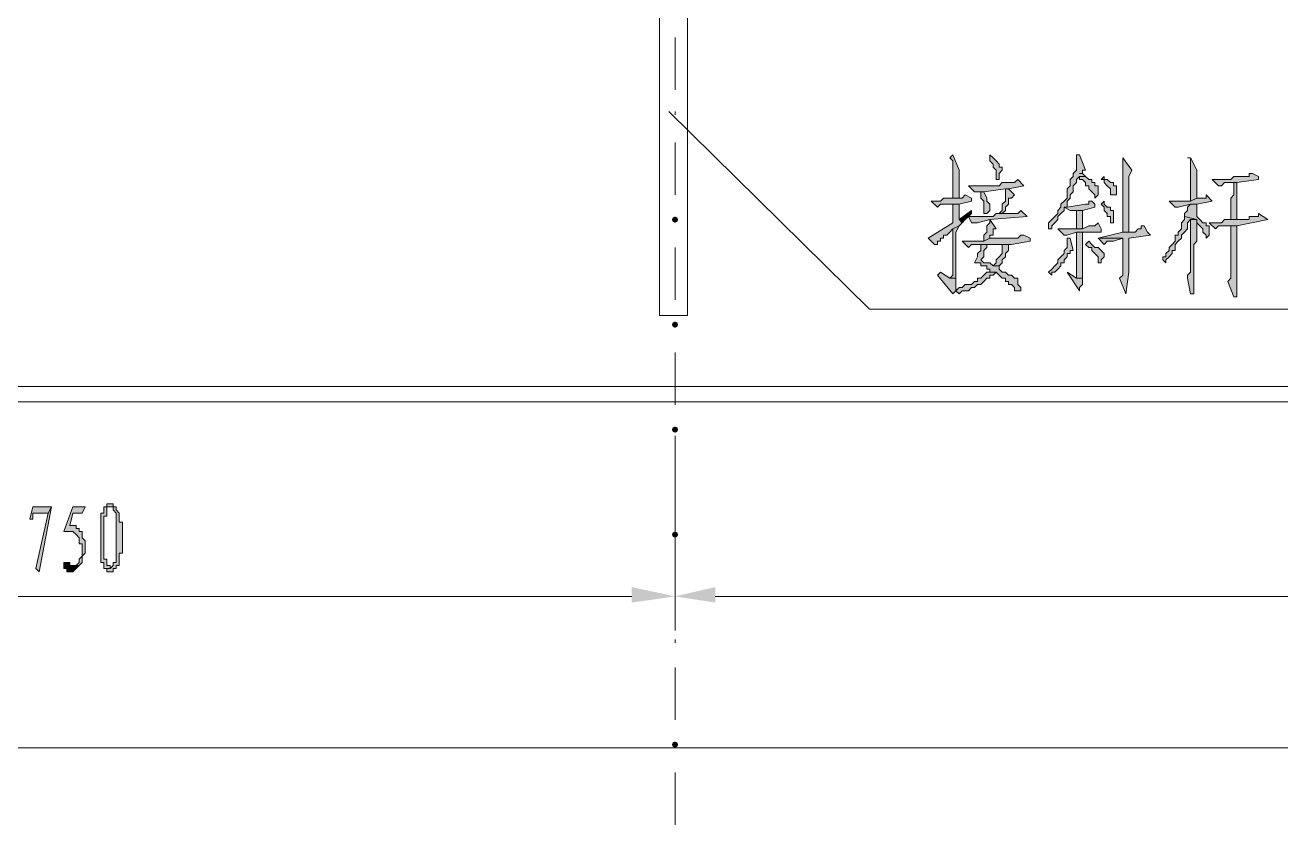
# Model space of a CAD drawing. Header units: millimetres. Extents: x 6 to 291, y 4 to 206.
# Drawn here: x 128.55 to 145.76, y 27.69 to 38.65 of the extents above; entities that cross this region are included whole.
import ezdxf

# ---------------------------------------------------------------- set-up
doc = ezdxf.new("R2010")
doc.units = ezdxf.units.MM
doc.layers.add('C00-00-00', color=7, linetype='Continuous')

msp = doc.modelspace()

# ---------------------------------------------------------------- hatches: boundary and pattern name
at = {"layer": 'C00-00-00'}
h = msp.add_hatch(color=256, dxfattribs=at)
h.dxf.hatch_style = 2
h.paths.add_polyline_path([(141.266329, 36.872329), (141.223996, 36.829996), (141.266329, 36.787663), (141.266329, 36.660663), (141.266329, 36.618329), (141.266329, 36.575996), (141.266329, 36.279663), (141.350996, 36.279663), (141.350996, 36.618329), (141.350996, 36.660663)])
h = msp.add_hatch(color=256, dxfattribs=at)
h.dxf.hatch_style = 2
h.paths.add_polyline_path([(141.77434, 36.872329), (141.77434, 36.829996), (141.77434, 36.787663), (141.816674, 36.745329), (141.816674, 36.702996), (141.859007, 36.660663), (141.859007, 36.618329), (141.859007, 36.575996), (141.859007, 36.533663), (141.90134, 36.533663), (141.90134, 36.575996), (141.90134, 36.618329), (141.943674, 36.660663), (141.943674, 36.702996), (141.90134, 36.702996), (141.90134, 36.745329), (141.859007, 36.787663), (141.816674, 36.829996)])
h = msp.add_hatch(color=256, dxfattribs=at)
h.dxf.hatch_style = 2
h.paths.add_polyline_path([(143.001995, 36.872329), (142.959661, 36.872329), (142.959661, 36.745329), (142.959661, 36.702996), (142.959661, 36.660663), (142.917328, 36.618329), (142.917328, 36.575996), (142.874995, 36.533663), (142.874995, 36.491329), (142.874995, 36.448996), (142.832661, 36.406663), (142.832661, 36.364329), (142.832661, 36.321996), (142.832661, 36.279663), (142.790328, 36.237329), (142.747995, 36.194996), (142.747995, 36.152663), (142.705661, 36.110329), (142.705661, 36.067996), (142.663328, 36.025663), (142.620995, 35.983329), (142.578661, 35.940996), (142.578661, 35.898663), (142.578661, 35.856329), (142.620995, 35.856329), (142.620995, 35.898663), (142.663328, 35.940996), (142.705661, 35.983329), (142.705661, 36.025663), (142.747995, 36.067996), (142.790328, 36.110329), (142.790328, 36.152663), (142.832661, 36.152663), (142.832661, 36.194996), (142.832661, 36.237329), (142.874995, 36.279663), (142.874995, 36.321996), (142.917328, 36.364329), (142.917328, 36.406663), (142.917328, 36.448996), (142.959661, 36.491329), (142.959661, 36.533663), (143.001995, 36.575996), (143.086661, 36.575996), (143.044328, 36.618329), (143.001995, 36.618329), (143.044328, 36.618329), (143.044328, 36.660663), (143.086661, 36.660663)])
h = msp.add_hatch(color=256, dxfattribs=at)
h.dxf.hatch_style = 2
h.paths.add_polyline_path([(143.594659, 36.830003), (143.594659, 36.78767), (143.594659, 36.745336), (143.594659, 35.89867), (143.594659, 35.856336), (143.594659, 35.814003), (143.679326, 35.814003), (143.679326, 36.53367), (143.679326, 36.576003), (143.721659, 36.66067)])
h = msp.add_hatch(color=256, dxfattribs=at)
h.dxf.hatch_style = 2
h.paths.add_polyline_path([(144.525997, 36.830003), (144.483664, 36.830003), (144.525997, 36.830003), (144.525997, 36.703003), (144.525997, 36.237336), (144.610664, 36.27967), (144.610664, 36.40667), (144.610664, 36.449003), (144.610664, 36.618336), (144.610664, 36.66067)])
h = msp.add_hatch(color=256, dxfattribs=at)
h.dxf.hatch_style = 2
h.paths.add_polyline_path([(142.155341, 36.533671), (142.113008, 36.491338), (142.070674, 36.491338), (141.943674, 36.491338), (141.901341, 36.449004), (141.732008, 36.449004), (141.647341, 36.449004), (141.478008, 36.449004), (141.562674, 36.364338), (141.605008, 36.364338), (141.647341, 36.364338), (141.689674, 36.364338), (141.986008, 36.406671), (142.028341, 36.406671), (142.240008, 36.449004)])
h = msp.add_hatch(color=256, dxfattribs=at)
h.dxf.hatch_style = 2
h.paths.add_polyline_path([(143.086663, 36.575997), (143.001997, 36.575997), (143.001997, 36.533664), (143.04433, 36.533664), (143.086663, 36.491331), (143.086663, 36.448997), (143.128997, 36.448997), (143.128997, 36.406664), (143.17133, 36.364331), (143.213663, 36.321997), (143.213663, 36.279664), (143.255997, 36.321997), (143.255997, 36.448997), (143.213663, 36.448997), (143.213663, 36.491331), (143.17133, 36.491331), (143.17133, 36.533664), (143.128997, 36.533664)])
h = msp.add_hatch(color=256, dxfattribs=at)
h.dxf.hatch_style = 2
h.paths.add_polyline_path([(143.340669, 36.575997), (143.298336, 36.533664), (143.340669, 36.533664), (143.340669, 36.491331), (143.383003, 36.448997), (143.425336, 36.406664), (143.425336, 36.364331), (143.425336, 36.321997), (143.467669, 36.321997), (143.510003, 36.321997), (143.510003, 36.448997), (143.467669, 36.448997), (143.467669, 36.491331), (143.425336, 36.491331), (143.383003, 36.533664), (143.340669, 36.533664)])
h = msp.add_hatch(color=256, dxfattribs=at)
h.dxf.hatch_style = 2
h.paths.add_polyline_path([(145.372667, 36.61834), (145.330334, 36.61834), (145.330334, 36.576006), (145.245667, 36.576006), (145.118667, 36.576006), (145.076334, 36.533673), (144.991667, 36.533673), (144.949334, 36.533673), (144.822334, 36.533673), (144.907001, 36.449006), (144.949334, 36.449006), (144.991667, 36.49134), (145.118667, 36.49134), (145.161001, 36.49134), (145.457334, 36.533673), (145.457334, 36.576006)])
h = msp.add_hatch(color=256, dxfattribs=at)
h.dxf.hatch_style = 2
h.paths.add_polyline_path([(141.689672, 36.364334), (141.647339, 36.364334), (141.647339, 36.322001), (141.647339, 36.279667), (141.689672, 36.237334), (141.689672, 36.068001), (141.732005, 36.068001), (141.774339, 36.110334), (141.774339, 36.195001), (141.732005, 36.237334), (141.732005, 36.279667)])
h = msp.add_hatch(color=256, dxfattribs=at)
h.dxf.hatch_style = 2
h.paths.add_polyline_path([(142.02833, 36.406676), (141.985997, 36.406676), (141.985997, 36.364343), (141.985997, 36.32201), (141.985997, 36.237343), (141.943663, 36.19501), (141.943663, 36.152676), (141.943663, 36.110343), (141.90133, 36.06801), (141.943663, 36.06801), (141.985997, 36.110343), (141.985997, 36.152676), (142.02833, 36.19501), (142.02833, 36.237343), (142.02833, 36.279676), (142.070663, 36.279676), (142.112997, 36.32201)])
h = msp.add_hatch(color=256, dxfattribs=at)
h.dxf.hatch_style = 2
h.paths.add_polyline_path([(145.161004, 36.491329), (145.118671, 36.491329), (145.118671, 36.321995), (145.076337, 36.279662), (145.076337, 35.983329), (145.161004, 35.983329)])
h = msp.add_hatch(color=256, dxfattribs=at)
h.dxf.hatch_style = 2
h.paths.add_polyline_path([(141.350997, 36.194997), (141.266331, 36.194997), (141.266331, 35.940997), (140.927664, 35.72933), (141.012331, 35.644663), (141.054664, 35.644663), (141.054664, 35.686997), (141.096997, 35.686997), (141.096997, 35.72933), (141.139331, 35.72933), (141.139331, 35.771663), (141.181664, 35.771663), (141.223997, 35.813997), (141.266331, 35.85633), (141.350997, 35.898663), (141.393331, 35.940997), (141.350997, 35.98333), (141.350997, 36.067997), (141.350997, 36.152663)])
h = msp.add_hatch(color=256, dxfattribs=at)
h.dxf.hatch_style = 2
h.paths.add_polyline_path([(141.435666, 36.322008), (141.393333, 36.279674), (141.350999, 36.279674), (141.266333, 36.279674), (141.139333, 36.279674), (141.096999, 36.237341), (140.969999, 36.237341), (141.054666, 36.152674), (141.096999, 36.195008), (141.139333, 36.195008), (141.266333, 36.195008), (141.350999, 36.195008), (141.520333, 36.237341), (141.520333, 36.279674)])
h = msp.add_hatch(color=256, dxfattribs=at)
h.dxf.hatch_style = 2
h.paths.add_polyline_path([(143.171332, 36.237339), (143.128999, 36.237339), (143.128999, 36.195006), (143.086665, 36.195006), (142.832665, 36.152672), (142.790332, 36.152672), (142.874999, 36.110339), (142.917332, 36.110339), (142.959665, 36.110339), (143.044332, 36.110339), (143.213665, 36.152672), (143.213665, 36.195006)])
h = msp.add_hatch(color=256, dxfattribs=at)
h.dxf.hatch_style = 2
h.paths.add_polyline_path([(143.340669, 36.237339), (143.298336, 36.195006), (143.340669, 36.152672), (143.340669, 36.110339), (143.383003, 36.068006), (143.383003, 36.025672), (143.425336, 36.025672), (143.425336, 35.983339), (143.425336, 35.941006), (143.467669, 35.941006), (143.467669, 36.025672), (143.467669, 36.068006), (143.467669, 36.110339), (143.425336, 36.110339), (143.425336, 36.152672), (143.383003, 36.152672), (143.340669, 36.195006)])
h = msp.add_hatch(color=256, dxfattribs=at)
h.dxf.hatch_style = 2
h.paths.add_polyline_path([(144.737661, 36.322008), (144.737661, 36.279674), (144.695328, 36.279674), (144.652994, 36.279674), (144.610661, 36.279674), (144.525994, 36.237341), (144.398994, 36.237341), (144.314328, 36.237341), (144.229661, 36.237341), (144.314328, 36.152674), (144.356661, 36.152674), (144.525994, 36.195008), (144.610661, 36.195008), (144.822328, 36.237341)])
h = msp.add_hatch(color=256, dxfattribs=at)
h.dxf.hatch_style = 2
h.paths.add_polyline_path([(144.610666, 36.194997), (144.525999, 36.194997), (144.483666, 36.152663), (144.483666, 36.11033), (144.441333, 36.067997), (144.441333, 36.025663), (144.610666, 35.98333), (144.610666, 35.940997), (144.652999, 35.898663), (144.695333, 35.85633), (144.695333, 35.813997), (144.737666, 35.771663), (144.737666, 35.72933), (144.779999, 35.771663), (144.779999, 35.898663), (144.737666, 35.898663), (144.737666, 35.940997), (144.695333, 35.940997), (144.652999, 35.98333), (144.610666, 36.025663), (144.610666, 36.067997)])
h = msp.add_hatch(color=256, dxfattribs=at)
h.dxf.hatch_style = 2
h.paths.add_polyline_path([(137.456339, 36.025666), (137.426441, 36.013231), (137.414005, 35.983333), (137.426441, 35.953435), (137.456339, 35.941), (137.486237, 35.953435), (137.498672, 35.983333), (137.486237, 36.013231)])
h = msp.add_hatch(color=256, dxfattribs=at)
h.dxf.hatch_style = 2
h.paths.add_polyline_path([(141.520335, 36.110328), (141.351001, 35.983328), (141.393335, 35.940995), (141.435668, 35.983328), (141.478001, 36.025661), (141.520335, 36.067995)])
h = msp.add_hatch(color=256, dxfattribs=at)
h.dxf.hatch_style = 2
h.paths.add_polyline_path([(142.197667, 36.110328), (142.155334, 36.067995), (142.070667, 36.067995), (141.859001, 36.067995), (141.816667, 36.025661), (141.647334, 36.025661), (141.562667, 36.025661), (141.478001, 36.025661), (141.520334, 35.940995), (141.605001, 35.940995), (141.774334, 35.983328), (142.282334, 36.025661)])
h = msp.add_hatch(color=256, dxfattribs=at)
h.dxf.hatch_style = 2
h.paths.add_polyline_path([(143.044337, 36.110328), (142.959669, 36.110328), (142.959669, 35.856338), (143.044337, 35.856338)])
h = msp.add_hatch(color=256, dxfattribs=at)
h.dxf.hatch_style = 2
h.paths.add_polyline_path([(144.441329, 36.025675), (144.441329, 35.983342), (144.398996, 35.941009), (144.398996, 35.898675), (144.398996, 35.856342), (144.356662, 35.814009), (144.356662, 35.771675), (144.314329, 35.771675), (144.314329, 35.729342), (144.314329, 35.687009), (144.271996, 35.644675), (144.229662, 35.602342), (144.229662, 35.560009), (144.187329, 35.517675), (144.187329, 35.475342), (144.144996, 35.475342), (144.144996, 35.433009), (144.187329, 35.390675), (144.187329, 35.433009), (144.229662, 35.475342), (144.271996, 35.517675), (144.271996, 35.560009), (144.314329, 35.560009), (144.314329, 35.602342), (144.314329, 35.644675), (144.356662, 35.687009), (144.398996, 35.729342), (144.398996, 35.771675), (144.441329, 35.814009), (144.483662, 35.856342), (144.483662, 35.898675), (144.483662, 35.941009), (144.525996, 35.983342), (144.610662, 35.983342)])
h = msp.add_hatch(color=256, dxfattribs=at)
h.dxf.hatch_style = 2
h.paths.add_polyline_path([(145.457336, 36.068002), (145.457336, 36.025669), (145.415003, 36.025669), (145.330336, 36.025669), (145.330336, 35.983335), (145.161003, 35.983335), (145.076336, 35.983335), (144.991669, 35.983335), (144.949336, 35.941002), (144.822336, 35.941002), (144.780003, 35.941002), (144.864669, 35.856335), (144.907003, 35.898669), (144.949336, 35.898669), (145.076336, 35.898669), (145.161003, 35.898669), (145.584336, 35.983335)])
h = msp.add_hatch(color=256, dxfattribs=at)
h.dxf.hatch_style = 2
h.paths.add_polyline_path([(141.350997, 35.898665), (141.266331, 35.856331), (141.266331, 35.221331), (141.223997, 35.178998), (141.308664, 35.178998), (141.308664, 35.813998)])
h = msp.add_hatch(color=256, dxfattribs=at)
h.dxf.hatch_style = 2
h.paths.add_polyline_path([(141.77434, 35.983333), (141.605003, 35.941007)])
h = msp.add_hatch(color=256, dxfattribs=at)
h.dxf.hatch_style = 2
h.paths.add_polyline_path([(141.77434, 35.983333), (141.77434, 35.941), (141.732007, 35.898666), (141.732007, 35.856333), (141.732007, 35.814), (141.689674, 35.771666), (141.689674, 35.729333), (141.689674, 35.687), (141.77434, 35.729333), (141.77434, 35.771666), (141.816674, 35.771666), (141.816674, 35.814), (141.816674, 35.856333), (141.859007, 35.856333)])
h = msp.add_hatch(color=256, dxfattribs=at)
h.dxf.hatch_style = 2
h.paths.add_polyline_path([(143.256001, 35.941007), (143.213667, 35.898674), (143.171334, 35.898674), (143.129001, 35.898674), (143.044334, 35.85634), (142.959667, 35.85634), (142.705667, 35.85634), (142.790334, 35.771674), (142.832667, 35.771674), (142.959667, 35.814007), (143.044334, 35.814007), (143.298334, 35.814007), (143.298334, 35.85634)])
h = msp.add_hatch(color=256, dxfattribs=at)
h.dxf.hatch_style = 2
h.paths.add_polyline_path([(143.044337, 35.813996), (142.959671, 35.813996), (142.959671, 35.305996), (142.959671, 35.221329), (142.959671, 35.178996), (143.044337, 35.178996)])
h = msp.add_hatch(color=256, dxfattribs=at)
h.dxf.hatch_style = 2
h.paths.add_polyline_path([(143.891007, 35.898665), (143.848674, 35.898665), (143.848674, 35.856331), (143.80634, 35.856331), (143.764007, 35.813998), (143.67934, 35.813998), (143.594674, 35.813998), (143.256007, 35.729331), (143.594674, 35.729331), (143.594674, 35.263665), (143.594674, 35.221331), (143.55234, 35.178998), (143.637007, 34.967331), (143.67934, 35.263665), (143.67934, 35.729331), (143.975674, 35.771665), (143.93334, 35.813998)])
h = msp.add_hatch(color=256, dxfattribs=at)
h.dxf.hatch_style = 2
h.paths.add_polyline_path([(144.610666, 35.983333), (144.525999, 35.983333), (144.525999, 35.941), (144.525999, 35.263666), (144.483666, 35.221333), (144.483666, 35.179), (144.525999, 34.967333), (144.568333, 34.967333), (144.568333, 35.221333), (144.568333, 35.644666), (144.610666, 35.687)])
h = msp.add_hatch(color=256, dxfattribs=at)
h.dxf.hatch_style = 2
h.paths.add_polyline_path([(145.161004, 35.898665), (145.076337, 35.898665), (145.076337, 35.221331), (145.076337, 35.178998), (145.034004, 35.136665), (145.118671, 34.924998), (145.161004, 34.924998), (145.161004, 35.178998)])
h = msp.add_hatch(color=256, dxfattribs=at)
h.dxf.hatch_style = 2
h.paths.add_polyline_path([(142.239994, 35.77167), (142.19766, 35.77167), (142.155327, 35.729336), (141.985994, 35.729336), (141.94366, 35.729336), (141.774327, 35.729336), (141.68966, 35.687003), (141.56266, 35.687003), (141.520327, 35.687003), (141.43566, 35.687003), (141.393327, 35.687003), (141.477994, 35.602336), (141.520327, 35.64467), (141.731994, 35.64467), (141.985994, 35.64467), (142.07066, 35.64467), (142.32466, 35.687003), (142.32466, 35.729336)])
h = msp.add_hatch(color=256, dxfattribs=at)
h.dxf.hatch_style = 2
h.paths.add_polyline_path([(141.731998, 35.644675), (141.647331, 35.644675), (141.647331, 35.560008), (141.604998, 35.517675), (141.604998, 35.475342), (141.562665, 35.390675), (141.604998, 35.390675), (141.647331, 35.390675), (141.647331, 35.348342), (141.689665, 35.348342), (141.731998, 35.348342), (141.731998, 35.306008), (141.774331, 35.306008), (141.774331, 35.263675), (141.731998, 35.263675), (141.858998, 35.263675), (141.901331, 35.221342), (141.943665, 35.179008), (141.985998, 35.179008), (141.985998, 35.136675), (142.028331, 35.136675), (142.028331, 35.094342), (142.070665, 35.094342), (142.112998, 35.052008), (142.112998, 35.009675), (142.155331, 35.009675), (142.197665, 35.009675), (142.197665, 35.052008), (142.155331, 35.094342), (142.155331, 35.136675), (142.155331, 35.179008), (142.112998, 35.179008), (142.070665, 35.221342), (142.028331, 35.221342), (141.985998, 35.263675), (141.943665, 35.263675), (141.901331, 35.306008), (141.901331, 35.348342), (141.816665, 35.348342), (141.774331, 35.390675), (141.689665, 35.390675), (141.647331, 35.433008), (141.689665, 35.475342), (141.689665, 35.560008), (141.731998, 35.602342)])
h = msp.add_hatch(color=256, dxfattribs=at)
h.dxf.hatch_style = 2
h.paths.add_polyline_path([(142.070672, 35.644675), (141.986006, 35.644675), (141.943672, 35.644675), (141.943672, 35.602342), (141.943672, 35.560008), (141.943672, 35.517675), (141.901339, 35.475342), (141.859006, 35.433008), (141.859006, 35.390675), (141.816672, 35.348342), (141.901339, 35.348342), (141.943672, 35.390675), (141.943672, 35.433008), (141.986006, 35.475342), (141.986006, 35.517675), (142.028339, 35.560008), (142.028339, 35.602342), (142.028339, 35.644675)])
h = msp.add_hatch(color=256, dxfattribs=at)
h.dxf.hatch_style = 2
h.paths.add_polyline_path([(142.875, 35.729343), (142.832667, 35.729343), (142.832667, 35.68701), (142.832667, 35.644677), (142.832667, 35.602343), (142.790333, 35.56001), (142.790333, 35.517677), (142.748, 35.475343), (142.705667, 35.43301), (142.705667, 35.390677), (142.663333, 35.348343), (142.621, 35.30601), (142.578667, 35.263677), (142.621, 35.221343), (142.621, 35.263677), (142.663333, 35.263677), (142.705667, 35.30601), (142.748, 35.348343), (142.748, 35.390677), (142.790333, 35.390677), (142.790333, 35.43301), (142.832667, 35.475343), (142.832667, 35.517677), (142.875, 35.517677), (142.875, 35.56001), (142.917333, 35.56001)])
h = msp.add_hatch(color=256, dxfattribs=at)
h.dxf.hatch_style = 2
h.paths.add_polyline_path([(143.129006, 35.687001), (143.086672, 35.644668), (143.129006, 35.602334), (143.171339, 35.602334), (143.171339, 35.560001), (143.213672, 35.517668), (143.256006, 35.475334), (143.256006, 35.433001), (143.256006, 35.390668), (143.298339, 35.390668), (143.298339, 35.433001), (143.340672, 35.475334), (143.340672, 35.517668), (143.298339, 35.560001), (143.256006, 35.602334), (143.213672, 35.602334), (143.171339, 35.644668)])
h = msp.add_hatch(color=256, dxfattribs=at)
h.dxf.hatch_style = 2
h.paths.add_polyline_path([(143.256001, 35.729343), (143.340667, 35.644677), (143.383001, 35.68701), (143.425334, 35.68701), (143.467667, 35.68701), (143.594667, 35.729343)])
h = msp.add_hatch(color=256, dxfattribs=at)
h.dxf.hatch_style = 2
h.paths.add_polyline_path([(141.097008, 35.263674), (141.054674, 35.221341), (141.266341, 34.967341), (141.308674, 35.009674), (141.308674, 35.094341), (141.308674, 35.136674), (141.308674, 35.179008), (141.224008, 35.179008)])
h = msp.add_hatch(color=256, dxfattribs=at)
h.dxf.hatch_style = 2
h.paths.add_polyline_path([(141.731998, 35.263674), (141.689665, 35.221341), (141.647331, 35.179008), (141.604998, 35.179008), (141.604998, 35.136674), (141.562665, 35.136674), (141.520331, 35.094341), (141.477998, 35.094341), (141.435665, 35.094341), (141.393331, 35.052008), (141.350998, 35.052008), (141.308665, 35.009674), (141.350998, 34.967341), (141.393331, 35.009674), (141.435665, 35.009674), (141.477998, 35.009674), (141.520331, 35.052008), (141.562665, 35.052008), (141.604998, 35.094341), (141.647331, 35.094341), (141.689665, 35.136674), (141.731998, 35.179008), (141.774331, 35.179008), (141.774331, 35.221341), (141.816665, 35.221341), (141.858998, 35.263674)])
h = msp.add_hatch(color=256, dxfattribs=at)
h.dxf.hatch_style = 2
h.paths.add_polyline_path([(142.832674, 35.263674), (143.002007, 35.009674), (143.002007, 35.052008), (143.04434, 35.094341), (143.04434, 35.179008), (142.959674, 35.179008)])
h = msp.add_hatch(color=256, dxfattribs=at)
h.dxf.hatch_style = 2
h.paths.add_polyline_path([(137.456339, 34.586333), (137.426441, 34.573897), (137.414005, 34.543999), (137.426441, 34.514101), (137.456339, 34.501666), (137.486237, 34.514101), (137.498672, 34.543999), (137.486237, 34.573897)])
h = msp.add_hatch(color=256, dxfattribs=at)
h.dxf.hatch_style = 2
h.paths.add_polyline_path([(137.456339, 33.146999), (137.426441, 33.134563), (137.414005, 33.104665), (137.426441, 33.074767), (137.456339, 33.062332), (137.486237, 33.074767), (137.498672, 33.104665), (137.486237, 33.134563)])
h = msp.add_hatch(color=256, dxfattribs=at)
h.dxf.hatch_style = 2
h.paths.add_polyline_path([(128.905003, 32.046332), (128.651003, 32.046332), (128.60867, 31.876999), (128.651003, 31.876999), (128.651003, 31.919332), (128.651003, 31.961665), (128.693337, 31.961665), (128.86267, 31.961665)])
h = msp.add_hatch(color=256, dxfattribs=at)
h.dxf.hatch_style = 2
h.paths.add_polyline_path([(128.905003, 32.046332), (128.862669, 31.961663), (128.693332, 31.199662), (128.735666, 31.157336)])
h = msp.add_hatch(color=256, dxfattribs=at)
h.dxf.hatch_style = 2
h.paths.add_polyline_path([(129.370664, 32.046332), (129.201331, 32.046332), (129.074331, 31.707665), (129.158998, 31.707665), (129.201331, 31.707665), (129.243664, 31.665332), (129.285998, 31.622999), (129.285998, 31.538332), (129.328331, 31.538332), (129.328331, 31.368999), (129.285998, 31.326665), (129.285998, 31.284332), (129.243664, 31.241999), (129.158998, 31.241999), (129.285998, 31.241999), (129.328331, 31.284332), (129.328331, 31.326665), (129.328331, 31.368999), (129.370664, 31.411332), (129.370664, 31.580665), (129.328331, 31.622999), (129.328331, 31.665332), (129.328331, 31.707665), (129.285998, 31.707665), (129.285998, 31.749999), (129.243664, 31.749999), (129.243664, 31.792332), (129.201331, 31.792332), (129.158998, 31.792332), (129.201331, 31.961665), (129.328331, 31.961665)])
h = msp.add_hatch(color=256, dxfattribs=at)
h.dxf.hatch_style = 2
h.paths.add_polyline_path([(129.666997, 32.046332), (129.624663, 32.046332), (129.624663, 32.003999), (129.624663, 31.961665), (129.58233, 31.961665), (129.58233, 31.876999), (129.58233, 31.834665), (129.58233, 31.411332), (129.58233, 31.368999), (129.58233, 31.284332), (129.624663, 31.284332), (129.624663, 31.241999), (129.624663, 31.199665), (129.70933, 31.199665), (129.70933, 31.241999), (129.666997, 31.241999), (129.666997, 31.326665), (129.624663, 31.326665), (129.624663, 31.919332), (129.666997, 31.919332), (129.666997, 32.003999), (129.666997, 32.046332), (129.70933, 32.046332)])
h = msp.add_hatch(color=256, dxfattribs=at)
h.dxf.hatch_style = 2
h.paths.add_polyline_path([(129.709331, 32.088674), (129.666997, 32.088674), (129.666997, 32.046341), (129.709331, 32.046341), (129.751664, 32.046341), (129.751664, 32.004008), (129.793997, 31.961674), (129.793997, 31.877008), (129.793997, 31.834674), (129.793997, 31.623008), (129.793997, 31.411341), (129.793997, 31.369008), (129.793997, 31.284341), (129.751664, 31.284341), (129.751664, 31.242008), (129.709331, 31.199674), (129.624664, 31.199674), (129.666997, 31.199674), (129.666997, 31.157341), (129.751664, 31.157341), (129.751664, 31.199674), (129.793997, 31.199674), (129.793997, 31.242008), (129.836331, 31.242008), (129.836331, 31.326674), (129.836331, 31.411341), (129.878664, 31.411341), (129.878664, 31.834674), (129.836331, 31.834674), (129.836331, 31.919341), (129.836331, 31.961674), (129.793997, 32.004008), (129.793997, 32.046341), (129.751664, 32.046341), (129.751664, 32.088674)])
h = msp.add_hatch(color=256, dxfattribs=at)
h.dxf.hatch_style = 2
h.paths.add_polyline_path([(137.456339, 31.707665), (137.426441, 31.695229), (137.414005, 31.665331), (137.426441, 31.635433), (137.456339, 31.622998), (137.486237, 31.635433), (137.498672, 31.665331), (137.486237, 31.695229)])
h = msp.add_hatch(color=256, dxfattribs=at)
h.dxf.hatch_style = 2
h.paths.add_polyline_path([(129.116667, 31.284331), (129.074333, 31.284331), (129.074333, 31.199664), (129.116667, 31.199664), (129.116667, 31.157331), (129.201333, 31.157331), (129.243667, 31.199664), (129.286, 31.241997), (129.159, 31.241997), (129.159, 31.284331)])
h = msp.add_hatch(color=256, dxfattribs=at)
h.dxf.hatch_style = 2
h.paths.add_polyline_path([(136.863674, 30.945672), (136.863674, 30.734009), (137.456339, 30.818661)])
h = msp.add_hatch(color=256, dxfattribs=at)
h.dxf.hatch_style = 2
h.paths.add_polyline_path([(138.00666, 30.945672), (138.00666, 30.734009), (137.456339, 30.818661)])
h = msp.add_hatch(color=256, dxfattribs=at)
h.dxf.hatch_style = 2
h.paths.add_polyline_path([(137.456339, 28.828997), (137.426441, 28.816561), (137.414005, 28.786663), (137.426441, 28.756765), (137.456339, 28.74433), (137.486237, 28.756765), (137.498672, 28.786663), (137.486237, 28.816561)])

# ---------------------------------------------------------------- linework, layer by layer
at = {"layer": 'C00-00-00', "lineweight": 5}
for points in [[(137.244659, 34.67101), (137.244659, 64.473665)], [(137.62566, 34.67101), (137.62566, 64.473665)], [(137.456339, 38.481001), (137.456339, 37.761342)], [(146.176995, 34.755663), (140.123327, 34.755663), (137.37167, 37.46501)], [(137.456339, 37.422667), (137.456339, 37.46501)], [(137.456339, 37.041666), (137.456339, 36.322008)], [(137.456339, 35.602333), (137.456339, 34.882674)], [(137.244659, 34.67101), (137.62566, 34.67101)], [(137.287001, 34.67101), (137.583333, 34.67101)], [(137.456339, 34.162999), (137.456339, 33.44334)], [(111.97167, 33.697329), (255.989672, 33.697329)], [(111.97167, 33.485666), (255.989672, 33.485666)], [(137.456339, 33.019997), (137.456339, 30.353008)], [(137.456339, 33.019997), (137.456339, 30.353008)], [(137.456339, 32.723665), (137.456339, 32.004006)], [(137.456339, 31.284331), (137.456339, 30.564672)], [(121.20033, 30.818661), (136.863674, 30.818661)], [(138.00666, 30.818661), (162.348327, 30.818661)], [(137.456339, 30.183671), (137.456339, 30.225997)], [(137.456339, 29.844997), (137.456339, 29.125338)], [(255.524003, 28.744337), (112.564334, 28.744337)], [(137.456339, 28.405663), (137.456339, 27.686004)]]:
    msp.add_lwpolyline(points, dxfattribs=at)
at = {"layer": 'C00-00-00', "lineweight": 13}
for points in [[(141.266329, 36.872329), (141.223996, 36.829996), (141.266329, 36.787663), (141.266329, 36.660663), (141.266329, 36.618329), (141.266329, 36.575996), (141.266329, 36.279663), (141.350996, 36.279663), (141.350996, 36.618329), (141.350996, 36.660663)], [(141.77434, 36.872329), (141.77434, 36.829996), (141.77434, 36.787663), (141.816674, 36.745329), (141.816674, 36.702996), (141.859007, 36.660663), (141.859007, 36.618329), (141.859007, 36.575996), (141.859007, 36.533663), (141.90134, 36.533663), (141.90134, 36.575996), (141.90134, 36.618329), (141.943674, 36.660663), (141.943674, 36.702996), (141.90134, 36.702996), (141.90134, 36.745329), (141.859007, 36.787663), (141.816674, 36.829996)], [(143.001995, 36.872329), (142.959661, 36.872329), (142.959661, 36.745329), (142.959661, 36.702996), (142.959661, 36.660663), (142.917328, 36.618329), (142.917328, 36.575996), (142.874995, 36.533663), (142.874995, 36.491329), (142.874995, 36.448996), (142.832661, 36.406663), (142.832661, 36.364329), (142.832661, 36.321996), (142.832661, 36.279663), (142.790328, 36.237329), (142.747995, 36.194996), (142.747995, 36.152663), (142.705661, 36.110329), (142.705661, 36.067996), (142.663328, 36.025663), (142.620995, 35.983329), (142.578661, 35.940996), (142.578661, 35.898663), (142.578661, 35.856329), (142.620995, 35.856329), (142.620995, 35.898663), (142.663328, 35.940996), (142.705661, 35.983329), (142.705661, 36.025663), (142.747995, 36.067996), (142.790328, 36.110329), (142.790328, 36.152663), (142.832661, 36.152663), (142.832661, 36.194996), (142.832661, 36.237329), (142.874995, 36.279663), (142.874995, 36.321996), (142.917328, 36.364329), (142.917328, 36.406663), (142.917328, 36.448996), (142.959661, 36.491329), (142.959661, 36.533663), (143.001995, 36.575996), (143.086661, 36.575996), (143.044328, 36.618329), (143.001995, 36.618329), (143.044328, 36.618329), (143.044328, 36.660663), (143.086661, 36.660663)], [(143.594659, 36.830003), (143.594659, 36.78767), (143.594659, 36.745336), (143.594659, 35.89867), (143.594659, 35.856336), (143.594659, 35.814003), (143.679326, 35.814003), (143.679326, 36.53367), (143.679326, 36.576003), (143.721659, 36.66067)], [(144.525997, 36.830003), (144.483664, 36.830003), (144.525997, 36.830003), (144.525997, 36.703003), (144.525997, 36.237336), (144.610664, 36.27967), (144.610664, 36.40667), (144.610664, 36.449003), (144.610664, 36.618336), (144.610664, 36.66067)], [(142.155341, 36.533671), (142.113008, 36.491338), (142.070674, 36.491338), (141.943674, 36.491338), (141.901341, 36.449004), (141.732008, 36.449004), (141.647341, 36.449004), (141.478008, 36.449004), (141.562674, 36.364338), (141.605008, 36.364338), (141.647341, 36.364338), (141.689674, 36.364338), (141.986008, 36.406671), (142.028341, 36.406671), (142.240008, 36.449004)], [(143.086663, 36.575997), (143.001997, 36.575997), (143.001997, 36.533664), (143.04433, 36.533664), (143.086663, 36.491331), (143.086663, 36.448997), (143.128997, 36.448997), (143.128997, 36.406664), (143.17133, 36.364331), (143.213663, 36.321997), (143.213663, 36.279664), (143.255997, 36.321997), (143.255997, 36.448997), (143.213663, 36.448997), (143.213663, 36.491331), (143.17133, 36.491331), (143.17133, 36.533664), (143.128997, 36.533664)], [(143.340669, 36.575997), (143.298336, 36.533664), (143.340669, 36.533664), (143.340669, 36.491331), (143.383003, 36.448997), (143.425336, 36.406664), (143.425336, 36.364331), (143.425336, 36.321997), (143.467669, 36.321997), (143.510003, 36.321997), (143.510003, 36.448997), (143.467669, 36.448997), (143.467669, 36.491331), (143.425336, 36.491331), (143.383003, 36.533664), (143.340669, 36.533664)], [(145.372667, 36.61834), (145.330334, 36.61834), (145.330334, 36.576006), (145.245667, 36.576006), (145.118667, 36.576006), (145.076334, 36.533673), (144.991667, 36.533673), (144.949334, 36.533673), (144.822334, 36.533673), (144.907001, 36.449006), (144.949334, 36.449006), (144.991667, 36.49134), (145.118667, 36.49134), (145.161001, 36.49134), (145.457334, 36.533673), (145.457334, 36.576006)], [(141.689672, 36.364334), (141.647339, 36.364334), (141.647339, 36.322001), (141.647339, 36.279667), (141.689672, 36.237334), (141.689672, 36.068001), (141.732005, 36.068001), (141.774339, 36.110334), (141.774339, 36.195001), (141.732005, 36.237334), (141.732005, 36.279667)], [(142.02833, 36.406676), (141.985997, 36.406676), (141.985997, 36.364343), (141.985997, 36.32201), (141.985997, 36.237343), (141.943663, 36.19501), (141.943663, 36.152676), (141.943663, 36.110343), (141.90133, 36.06801), (141.943663, 36.06801), (141.985997, 36.110343), (141.985997, 36.152676), (142.02833, 36.19501), (142.02833, 36.237343), (142.02833, 36.279676), (142.070663, 36.279676), (142.112997, 36.32201)], [(145.161004, 36.491329), (145.118671, 36.491329), (145.118671, 36.321995), (145.076337, 36.279662), (145.076337, 35.983329), (145.161004, 35.983329)], [(141.350997, 36.194997), (141.266331, 36.194997), (141.266331, 35.940997), (140.927664, 35.72933), (141.012331, 35.644663), (141.054664, 35.644663), (141.054664, 35.686997), (141.096997, 35.686997), (141.096997, 35.72933), (141.139331, 35.72933), (141.139331, 35.771663), (141.181664, 35.771663), (141.223997, 35.813997), (141.266331, 35.85633), (141.350997, 35.898663), (141.393331, 35.940997), (141.350997, 35.98333), (141.350997, 36.067997), (141.350997, 36.152663)], [(141.435666, 36.322008), (141.393333, 36.279674), (141.350999, 36.279674), (141.266333, 36.279674), (141.139333, 36.279674), (141.096999, 36.237341), (140.969999, 36.237341), (141.054666, 36.152674), (141.096999, 36.195008), (141.139333, 36.195008), (141.266333, 36.195008), (141.350999, 36.195008), (141.520333, 36.237341), (141.520333, 36.279674)], [(143.171332, 36.237339), (143.128999, 36.237339), (143.128999, 36.195006), (143.086665, 36.195006), (142.832665, 36.152672), (142.790332, 36.152672), (142.874999, 36.110339), (142.917332, 36.110339), (142.959665, 36.110339), (143.044332, 36.110339), (143.213665, 36.152672), (143.213665, 36.195006)], [(143.340669, 36.237339), (143.298336, 36.195006), (143.340669, 36.152672), (143.340669, 36.110339), (143.383003, 36.068006), (143.383003, 36.025672), (143.425336, 36.025672), (143.425336, 35.983339), (143.425336, 35.941006), (143.467669, 35.941006), (143.467669, 36.025672), (143.467669, 36.068006), (143.467669, 36.110339), (143.425336, 36.110339), (143.425336, 36.152672), (143.383003, 36.152672), (143.340669, 36.195006)], [(144.737661, 36.322008), (144.737661, 36.279674), (144.695328, 36.279674), (144.652994, 36.279674), (144.610661, 36.279674), (144.525994, 36.237341), (144.398994, 36.237341), (144.314328, 36.237341), (144.229661, 36.237341), (144.314328, 36.152674), (144.356661, 36.152674), (144.525994, 36.195008), (144.610661, 36.195008), (144.822328, 36.237341)], [(144.610666, 36.194997), (144.525999, 36.194997), (144.483666, 36.152663), (144.483666, 36.11033), (144.441333, 36.067997), (144.441333, 36.025663), (144.610666, 35.98333), (144.610666, 35.940997), (144.652999, 35.898663), (144.695333, 35.85633), (144.695333, 35.813997), (144.737666, 35.771663), (144.737666, 35.72933), (144.779999, 35.771663), (144.779999, 35.898663), (144.737666, 35.898663), (144.737666, 35.940997), (144.695333, 35.940997), (144.652999, 35.98333), (144.610666, 36.025663), (144.610666, 36.067997)], [(141.520335, 36.110328), (141.351001, 35.983328), (141.393335, 35.940995), (141.435668, 35.983328), (141.478001, 36.025661), (141.520335, 36.067995)], [(142.197667, 36.110328), (142.155334, 36.067995), (142.070667, 36.067995), (141.859001, 36.067995), (141.816667, 36.025661), (141.647334, 36.025661), (141.562667, 36.025661), (141.478001, 36.025661), (141.520334, 35.940995), (141.605001, 35.940995), (141.774334, 35.983328), (142.282334, 36.025661)], [(143.044337, 36.110328), (142.959669, 36.110328), (142.959669, 35.856338), (143.044337, 35.856338)], [(144.441329, 36.025675), (144.441329, 35.983342), (144.398996, 35.941009), (144.398996, 35.898675), (144.398996, 35.856342), (144.356662, 35.814009), (144.356662, 35.771675), (144.314329, 35.771675), (144.314329, 35.729342), (144.314329, 35.687009), (144.271996, 35.644675), (144.229662, 35.602342), (144.229662, 35.560009), (144.187329, 35.517675), (144.187329, 35.475342), (144.144996, 35.475342), (144.144996, 35.433009), (144.187329, 35.390675), (144.187329, 35.433009), (144.229662, 35.475342), (144.271996, 35.517675), (144.271996, 35.560009), (144.314329, 35.560009), (144.314329, 35.602342), (144.314329, 35.644675), (144.356662, 35.687009), (144.398996, 35.729342), (144.398996, 35.771675), (144.441329, 35.814009), (144.483662, 35.856342), (144.483662, 35.898675), (144.483662, 35.941009), (144.525996, 35.983342), (144.610662, 35.983342)], [(145.457336, 36.068002), (145.457336, 36.025669), (145.415003, 36.025669), (145.330336, 36.025669), (145.330336, 35.983335), (145.161003, 35.983335), (145.076336, 35.983335), (144.991669, 35.983335), (144.949336, 35.941002), (144.822336, 35.941002), (144.780003, 35.941002), (144.864669, 35.856335), (144.907003, 35.898669), (144.949336, 35.898669), (145.076336, 35.898669), (145.161003, 35.898669), (145.584336, 35.983335)], [(141.350997, 35.898665), (141.266331, 35.856331), (141.266331, 35.221331), (141.223997, 35.178998), (141.308664, 35.178998), (141.308664, 35.813998)], [(141.77434, 35.983333), (141.605003, 35.941007)], [(141.77434, 35.983333), (141.77434, 35.941), (141.732007, 35.898666), (141.732007, 35.856333), (141.732007, 35.814), (141.689674, 35.771666), (141.689674, 35.729333), (141.689674, 35.687), (141.77434, 35.729333), (141.77434, 35.771666), (141.816674, 35.771666), (141.816674, 35.814), (141.816674, 35.856333), (141.859007, 35.856333)], [(143.256001, 35.941007), (143.213667, 35.898674), (143.171334, 35.898674), (143.129001, 35.898674), (143.044334, 35.85634), (142.959667, 35.85634), (142.705667, 35.85634), (142.790334, 35.771674), (142.832667, 35.771674), (142.959667, 35.814007), (143.044334, 35.814007), (143.298334, 35.814007), (143.298334, 35.85634)], [(143.044337, 35.813996), (142.959671, 35.813996), (142.959671, 35.305996), (142.959671, 35.221329), (142.959671, 35.178996), (143.044337, 35.178996)], [(143.891007, 35.898665), (143.848674, 35.898665), (143.848674, 35.856331), (143.80634, 35.856331), (143.764007, 35.813998), (143.67934, 35.813998), (143.594674, 35.813998), (143.256007, 35.729331), (143.594674, 35.729331), (143.594674, 35.263665), (143.594674, 35.221331), (143.55234, 35.178998), (143.637007, 34.967331), (143.67934, 35.263665), (143.67934, 35.729331), (143.975674, 35.771665), (143.93334, 35.813998)], [(144.610666, 35.983333), (144.525999, 35.983333), (144.525999, 35.941), (144.525999, 35.263666), (144.483666, 35.221333), (144.483666, 35.179), (144.525999, 34.967333), (144.568333, 34.967333), (144.568333, 35.221333), (144.568333, 35.644666), (144.610666, 35.687)], [(145.161004, 35.898665), (145.076337, 35.898665), (145.076337, 35.221331), (145.076337, 35.178998), (145.034004, 35.136665), (145.118671, 34.924998), (145.161004, 34.924998), (145.161004, 35.178998)], [(142.239994, 35.77167), (142.19766, 35.77167), (142.155327, 35.729336), (141.985994, 35.729336), (141.94366, 35.729336), (141.774327, 35.729336), (141.68966, 35.687003), (141.56266, 35.687003), (141.520327, 35.687003), (141.43566, 35.687003), (141.393327, 35.687003), (141.477994, 35.602336), (141.520327, 35.64467), (141.731994, 35.64467), (141.985994, 35.64467), (142.07066, 35.64467), (142.32466, 35.687003), (142.32466, 35.729336)], [(141.731998, 35.644675), (141.647331, 35.644675), (141.647331, 35.560008), (141.604998, 35.517675), (141.604998, 35.475342), (141.562665, 35.390675), (141.604998, 35.390675), (141.647331, 35.390675), (141.647331, 35.348342), (141.689665, 35.348342), (141.731998, 35.348342), (141.731998, 35.306008), (141.774331, 35.306008), (141.774331, 35.263675), (141.731998, 35.263675), (141.858998, 35.263675), (141.901331, 35.221342), (141.943665, 35.179008), (141.985998, 35.179008), (141.985998, 35.136675), (142.028331, 35.136675), (142.028331, 35.094342), (142.070665, 35.094342), (142.112998, 35.052008), (142.112998, 35.009675), (142.155331, 35.009675), (142.197665, 35.009675), (142.197665, 35.052008), (142.155331, 35.094342), (142.155331, 35.136675), (142.155331, 35.179008), (142.112998, 35.179008), (142.070665, 35.221342), (142.028331, 35.221342), (141.985998, 35.263675), (141.943665, 35.263675), (141.901331, 35.306008), (141.901331, 35.348342), (141.816665, 35.348342), (141.774331, 35.390675), (141.689665, 35.390675), (141.647331, 35.433008), (141.689665, 35.475342), (141.689665, 35.560008), (141.731998, 35.602342)], [(142.070672, 35.644675), (141.986006, 35.644675), (141.943672, 35.644675), (141.943672, 35.602342), (141.943672, 35.560008), (141.943672, 35.517675), (141.901339, 35.475342), (141.859006, 35.433008), (141.859006, 35.390675), (141.816672, 35.348342), (141.901339, 35.348342), (141.943672, 35.390675), (141.943672, 35.433008), (141.986006, 35.475342), (141.986006, 35.517675), (142.028339, 35.560008), (142.028339, 35.602342), (142.028339, 35.644675)], [(142.875, 35.729343), (142.832667, 35.729343), (142.832667, 35.68701), (142.832667, 35.644677), (142.832667, 35.602343), (142.790333, 35.56001), (142.790333, 35.517677), (142.748, 35.475343), (142.705667, 35.43301), (142.705667, 35.390677), (142.663333, 35.348343), (142.621, 35.30601), (142.578667, 35.263677), (142.621, 35.221343), (142.621, 35.263677), (142.663333, 35.263677), (142.705667, 35.30601), (142.748, 35.348343), (142.748, 35.390677), (142.790333, 35.390677), (142.790333, 35.43301), (142.832667, 35.475343), (142.832667, 35.517677), (142.875, 35.517677), (142.875, 35.56001), (142.917333, 35.56001)], [(143.129006, 35.687001), (143.086672, 35.644668), (143.129006, 35.602334), (143.171339, 35.602334), (143.171339, 35.560001), (143.213672, 35.517668), (143.256006, 35.475334), (143.256006, 35.433001), (143.256006, 35.390668), (143.298339, 35.390668), (143.298339, 35.433001), (143.340672, 35.475334), (143.340672, 35.517668), (143.298339, 35.560001), (143.256006, 35.602334), (143.213672, 35.602334), (143.171339, 35.644668)], [(143.256001, 35.729343), (143.340667, 35.644677), (143.383001, 35.68701), (143.425334, 35.68701), (143.467667, 35.68701), (143.594667, 35.729343)], [(141.097008, 35.263674), (141.054674, 35.221341), (141.266341, 34.967341), (141.308674, 35.009674), (141.308674, 35.094341), (141.308674, 35.136674), (141.308674, 35.179008), (141.224008, 35.179008)], [(141.731998, 35.263674), (141.689665, 35.221341), (141.647331, 35.179008), (141.604998, 35.179008), (141.604998, 35.136674), (141.562665, 35.136674), (141.520331, 35.094341), (141.477998, 35.094341), (141.435665, 35.094341), (141.393331, 35.052008), (141.350998, 35.052008), (141.308665, 35.009674), (141.350998, 34.967341), (141.393331, 35.009674), (141.435665, 35.009674), (141.477998, 35.009674), (141.520331, 35.052008), (141.562665, 35.052008), (141.604998, 35.094341), (141.647331, 35.094341), (141.689665, 35.136674), (141.731998, 35.179008), (141.774331, 35.179008), (141.774331, 35.221341), (141.816665, 35.221341), (141.858998, 35.263674)], [(142.832674, 35.263674), (143.002007, 35.009674), (143.002007, 35.052008), (143.04434, 35.094341), (143.04434, 35.179008), (142.959674, 35.179008)], [(128.905003, 32.046332), (128.651003, 32.046332), (128.60867, 31.876999), (128.651003, 31.876999), (128.651003, 31.919332), (128.651003, 31.961665), (128.693337, 31.961665), (128.86267, 31.961665)], [(128.905003, 32.046332), (128.862669, 31.961663), (128.693332, 31.199662), (128.735666, 31.157336)], [(129.370664, 32.046332), (129.201331, 32.046332), (129.074331, 31.707665), (129.158998, 31.707665), (129.201331, 31.707665), (129.243664, 31.665332), (129.285998, 31.622999), (129.285998, 31.538332), (129.328331, 31.538332), (129.328331, 31.368999), (129.285998, 31.326665), (129.285998, 31.284332), (129.243664, 31.241999), (129.158998, 31.241999), (129.285998, 31.241999), (129.328331, 31.284332), (129.328331, 31.326665), (129.328331, 31.368999), (129.370664, 31.411332), (129.370664, 31.580665), (129.328331, 31.622999), (129.328331, 31.665332), (129.328331, 31.707665), (129.285998, 31.707665), (129.285998, 31.749999), (129.243664, 31.749999), (129.243664, 31.792332), (129.201331, 31.792332), (129.158998, 31.792332), (129.201331, 31.961665), (129.328331, 31.961665)], [(129.666997, 32.046332), (129.624663, 32.046332), (129.624663, 32.003999), (129.624663, 31.961665), (129.58233, 31.961665), (129.58233, 31.876999), (129.58233, 31.834665), (129.58233, 31.411332), (129.58233, 31.368999), (129.58233, 31.284332), (129.624663, 31.284332), (129.624663, 31.241999), (129.624663, 31.199665), (129.70933, 31.199665), (129.70933, 31.241999), (129.666997, 31.241999), (129.666997, 31.326665), (129.624663, 31.326665), (129.624663, 31.919332), (129.666997, 31.919332), (129.666997, 32.003999), (129.666997, 32.046332), (129.70933, 32.046332)], [(129.709331, 32.088674), (129.666997, 32.088674), (129.666997, 32.046341), (129.709331, 32.046341), (129.751664, 32.046341), (129.751664, 32.004008), (129.793997, 31.961674), (129.793997, 31.877008), (129.793997, 31.834674), (129.793997, 31.623008), (129.793997, 31.411341), (129.793997, 31.369008), (129.793997, 31.284341), (129.751664, 31.284341), (129.751664, 31.242008), (129.709331, 31.199674), (129.624664, 31.199674), (129.666997, 31.199674), (129.666997, 31.157341), (129.751664, 31.157341), (129.751664, 31.199674), (129.793997, 31.199674), (129.793997, 31.242008), (129.836331, 31.242008), (129.836331, 31.326674), (129.836331, 31.411341), (129.878664, 31.411341), (129.878664, 31.834674), (129.836331, 31.834674), (129.836331, 31.919341), (129.836331, 31.961674), (129.793997, 32.004008), (129.793997, 32.046341), (129.751664, 32.046341), (129.751664, 32.088674)], [(129.116667, 31.284331), (129.074333, 31.284331), (129.074333, 31.199664), (129.116667, 31.199664), (129.116667, 31.157331), (129.201333, 31.157331), (129.243667, 31.199664), (129.286, 31.241997), (129.159, 31.241997), (129.159, 31.284331)]]:
    msp.add_lwpolyline(points, close=True, dxfattribs=at)

doc.saveas('drawing.dxf')
